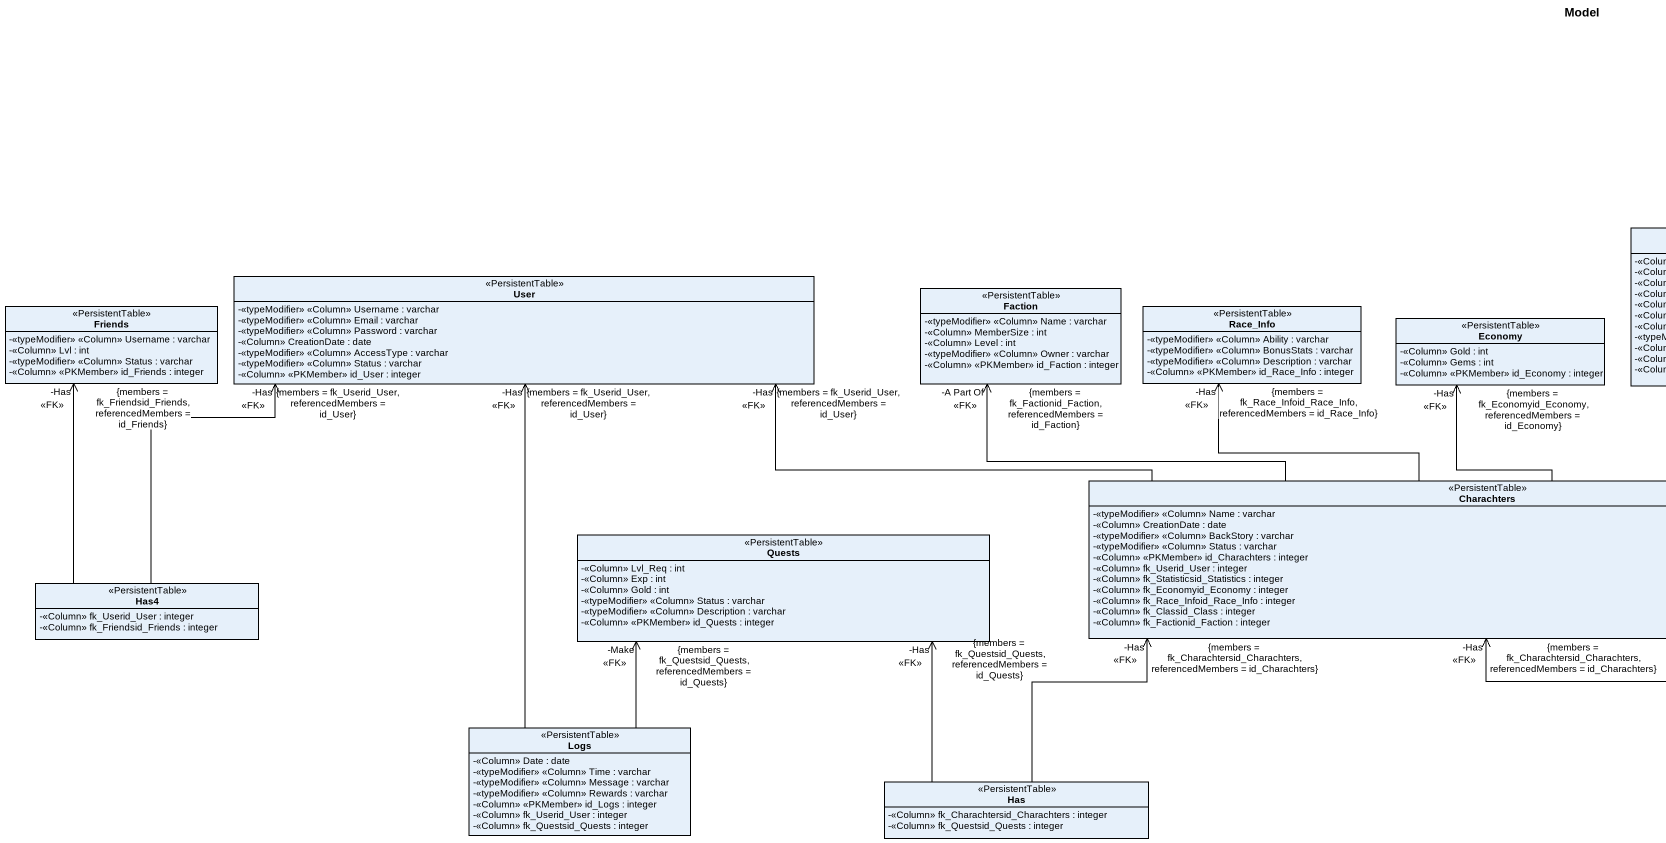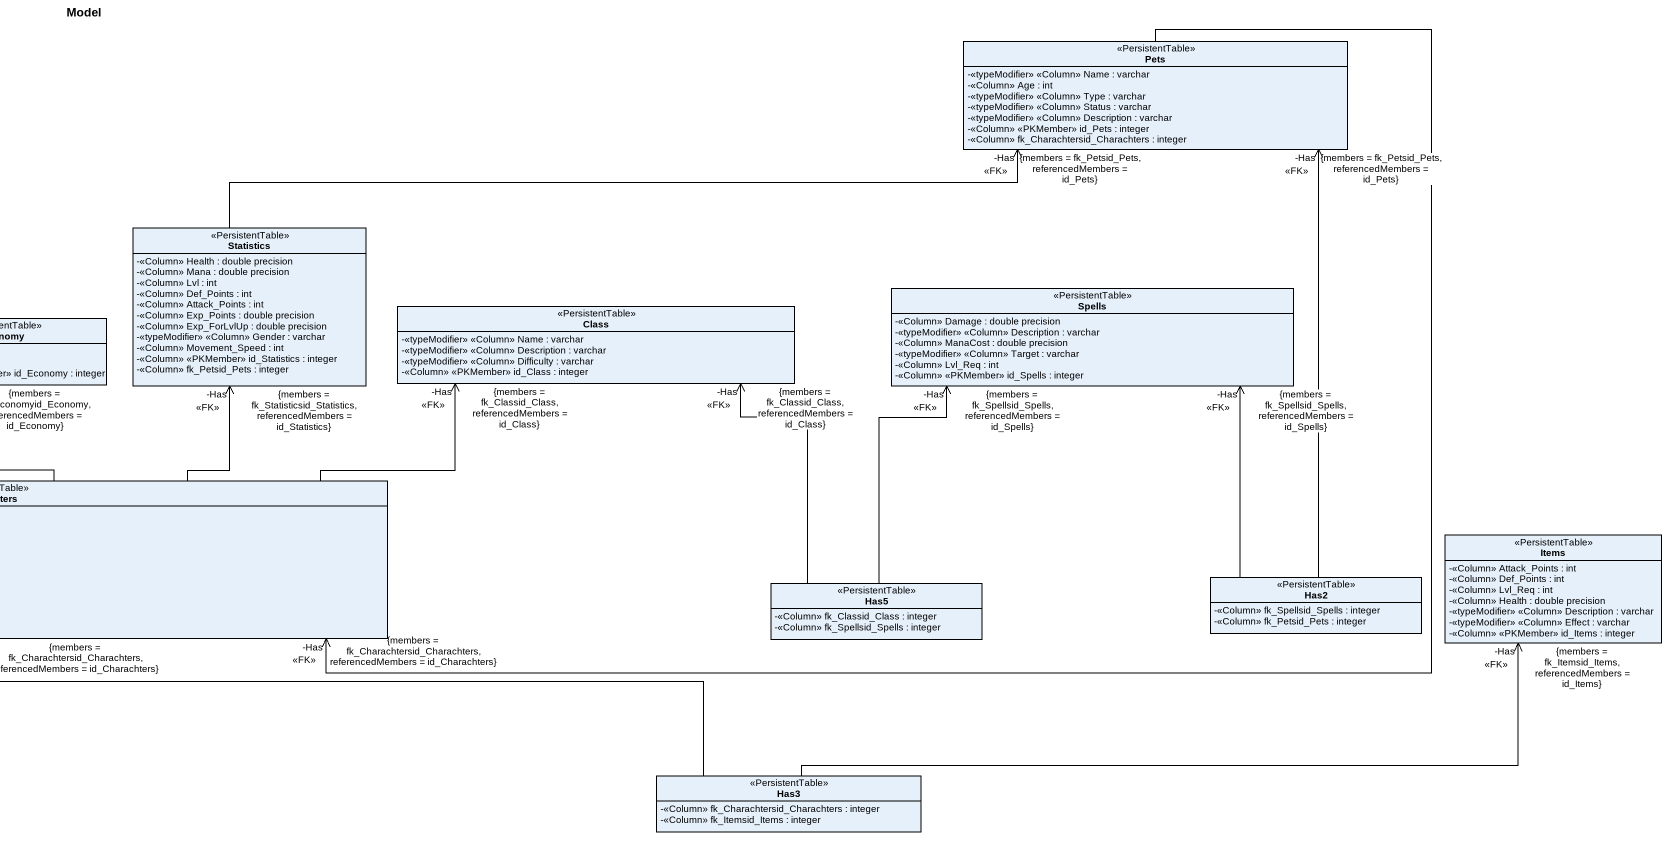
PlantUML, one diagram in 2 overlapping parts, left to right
@startuml
title Model
hide circle
hide empty members
skinparam classAttributeIconSize 0
class Pets <<PersistentTable>> {
  -<<typeModifier>> <<Column>> Name : varchar
  -<<Column>> Age : int
  -<<typeModifier>> <<Column>> Type : varchar
  -<<typeModifier>> <<Column>> Status : varchar
  -<<typeModifier>> <<Column>> Description : varchar
  -<<Column>> <<PKMember>> id_Pets : integer
  -<<Column>> fk_Charachtersid_Charachters : integer
}
class Statistics <<PersistentTable>> {
  -<<Column>> Health : double precision
  -<<Column>> Mana : double precision
  -<<Column>> Lvl : int
  -<<Column>> Def_Points : int
  -<<Column>> Attack_Points : int
  -<<Column>> Exp_Points : double precision
  -<<Column>> Exp_ForLvlUp : double precision
  -<<typeModifier>> <<Column>> Gender : varchar
  -<<Column>> Movement_Speed : int
  -<<Column>> <<PKMember>> id_Statistics : integer
  -<<Column>> fk_Petsid_Pets : integer
}
class Friends <<PersistentTable>> {
  -<<typeModifier>> <<Column>> Username : varchar
  -<<Column>> Lvl : int
  -<<typeModifier>> <<Column>> Status : varchar
  -<<Column>> <<PKMember>> id_Friends : integer
}
class User <<PersistentTable>> {
  -<<typeModifier>> <<Column>> Username : varchar
  -<<typeModifier>> <<Column>> Email : varchar
  -<<typeModifier>> <<Column>> Password : varchar
  -<<Column>> CreationDate : date
  -<<typeModifier>> <<Column>> AccessType : varchar
  -<<typeModifier>> <<Column>> Status : varchar
  -<<Column>> <<PKMember>> id_User : integer
}
class Faction <<PersistentTable>> {
  -<<typeModifier>> <<Column>> Name : varchar
  -<<Column>> MemberSize : int
  -<<Column>> Level : int
  -<<typeModifier>> <<Column>> Owner : varchar
  -<<Column>> <<PKMember>> id_Faction : integer
}
class Race_Info <<PersistentTable>> {
  -<<typeModifier>> <<Column>> Ability : varchar
  -<<typeModifier>> <<Column>> BonusStats : varchar
  -<<typeModifier>> <<Column>> Description : varchar
  -<<Column>> <<PKMember>> id_Race_Info : integer
}
class "Class" as Class_ <<PersistentTable>> {
  -<<typeModifier>> <<Column>> Name : varchar
  -<<typeModifier>> <<Column>> Description : varchar
  -<<typeModifier>> <<Column>> Difficulty : varchar
  -<<Column>> <<PKMember>> id_Class : integer
}
class Spells <<PersistentTable>> {
  -<<Column>> Damage : double precision
  -<<typeModifier>> <<Column>> Description : varchar
  -<<Column>> ManaCost : double precision
  -<<typeModifier>> <<Column>> Target : varchar
  -<<Column>> Lvl_Req : int
  -<<Column>> <<PKMember>> id_Spells : integer
}
class Economy <<PersistentTable>> {
  -<<Column>> Gold : int
  -<<Column>> Gems : int
  -<<Column>> <<PKMember>> id_Economy : integer
}
class Charachters <<PersistentTable>> {
  -<<typeModifier>> <<Column>> Name : varchar
  -<<Column>> CreationDate : date
  -<<typeModifier>> <<Column>> BackStory : varchar
  -<<typeModifier>> <<Column>> Status : varchar
  -<<Column>> <<PKMember>> id_Charachters : integer
  -<<Column>> fk_Userid_User : integer
  -<<Column>> fk_Statisticsid_Statistics : integer
  -<<Column>> fk_Economyid_Economy : integer
  -<<Column>> fk_Race_Infoid_Race_Info : integer
  -<<Column>> fk_Classid_Class : integer
  -<<Column>> fk_Factionid_Faction : integer
}
class Quests <<PersistentTable>> {
  -<<Column>> Lvl_Req : int
  -<<Column>> Exp : int
  -<<Column>> Gold : int
  -<<typeModifier>> <<Column>> Status : varchar
  -<<typeModifier>> <<Column>> Description : varchar
  -<<Column>> <<PKMember>> id_Quests : integer
}
class Items <<PersistentTable>> {
  -<<Column>> Attack_Points : int
  -<<Column>> Def_Points : int
  -<<Column>> Lvl_Req : int
  -<<Column>> Health : double precision
  -<<typeModifier>> <<Column>> Description : varchar
  -<<typeModifier>> <<Column>> Effect : varchar
  -<<Column>> <<PKMember>> id_Items : integer
}
class Has2 <<PersistentTable>> {
  -<<Column>> fk_Spellsid_Spells : integer
  -<<Column>> fk_Petsid_Pets : integer
}
class Has4 <<PersistentTable>> {
  -<<Column>> fk_Userid_User : integer
  -<<Column>> fk_Friendsid_Friends : integer
}
class Has5 <<PersistentTable>> {
  -<<Column>> fk_Classid_Class : integer
  -<<Column>> fk_Spellsid_Spells : integer
}
class Logs <<PersistentTable>> {
  -<<Column>> Date : date
  -<<typeModifier>> <<Column>> Time : varchar
  -<<typeModifier>> <<Column>> Message : varchar
  -<<typeModifier>> <<Column>> Rewards : varchar
  -<<Column>> <<PKMember>> id_Logs : integer
  -<<Column>> fk_Userid_User : integer
  -<<Column>> fk_Questsid_Quests : integer
}
class Has <<PersistentTable>> {
  -<<Column>> fk_Charachtersid_Charachters : integer
  -<<Column>> fk_Questsid_Quests : integer
}
class Has3 <<PersistentTable>> {
  -<<Column>> fk_Charachtersid_Charachters : integer
  -<<Column>> fk_Itemsid_Items : integer
}
Pets -left-> "-Has\n<<FK>>\n{members = fk_Charachtersid_Charachters, referencedMembers = id_Charachters}" Charachters
Statistics -right-> "-Has\n<<FK>>\n{members = fk_Petsid_Pets, referencedMembers = id_Pets}" Pets
Charachters -up-> "-Has\n<<FK>>\n{members = fk_Statisticsid_Statistics, referencedMembers = id_Statistics}" Statistics
Charachters -left-> "-Has\n<<FK>>\n{members = fk_Userid_User, referencedMembers = id_User}" User
Charachters -left-> "-A Part Of\n<<FK>>\n{members = fk_Factionid_Faction, referencedMembers = id_Faction}" Faction
Charachters -up-> "-Has\n<<FK>>\n{members = fk_Race_Infoid_Race_Info, referencedMembers = id_Race_Info}" Race_Info
Charachters -right-> "-Has\n<<FK>>\n{members = fk_Classid_Class, referencedMembers = id_Class}" Class_
Charachters -up-> "-Has\n<<FK>>\n{members = fk_Economyid_Economy, referencedMembers = id_Economy}" Economy
Has2 -up-> "-Has\n<<FK>>\n{members = fk_Petsid_Pets, referencedMembers = id_Pets}" Pets
Has2 -up-> "-Has\n<<FK>>\n{members = fk_Spellsid_Spells, referencedMembers = id_Spells}" Spells
Has4 -up-> "-Has\n<<FK>>\n{members = fk_Friendsid_Friends, referencedMembers = id_Friends}" Friends
Has4 -up-> "-Has\n<<FK>>\n{members = fk_Userid_User, referencedMembers = id_User}" User
Has5 -up-> "-Has\n<<FK>>\n{members = fk_Classid_Class, referencedMembers = id_Class}" Class_
Has5 -up-> "-Has\n<<FK>>\n{members = fk_Spellsid_Spells, referencedMembers = id_Spells}" Spells
Logs -up-> "-Has\n<<FK>>\n{members = fk_Userid_User, referencedMembers = id_User}" User
Logs -up-> "-Make\n<<FK>>\n{members = fk_Questsid_Quests, referencedMembers = id_Quests}" Quests
Has -right-> "-Has\n<<FK>>\n{members = fk_Charachtersid_Charachters, referencedMembers = id_Charachters}" Charachters
Has -up-> "-Has\n<<FK>>\n{members = fk_Questsid_Quests, referencedMembers = id_Quests}" Quests
Has3 -left-> "-Has\n<<FK>>\n{members = fk_Charachtersid_Charachters, referencedMembers = id_Charachters}" Charachters
Has3 -right-> "-Has\n<<FK>>\n{members = fk_Itemsid_Items, referencedMembers = id_Items}" Items
@enduml
